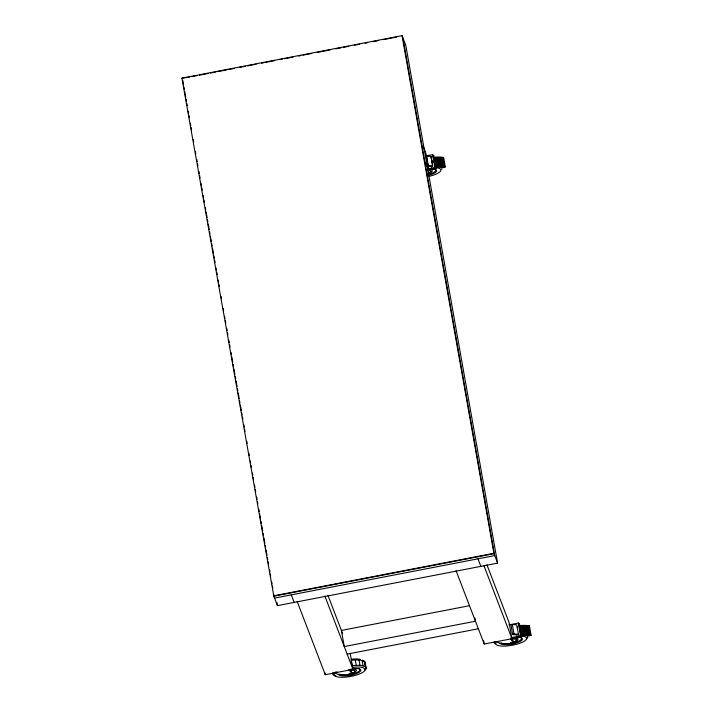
<?xml version="1.0" encoding="UTF-8"?>
<svg xmlns="http://www.w3.org/2000/svg" width="713" height="713" viewBox="0 0 713 713"><rect width="100%" height="100%" fill="white"/><g stroke="black" fill="none" stroke-linecap="round" stroke-linejoin="round"><path stroke-width="1.07" d="M332.704 672.769L332.588 674.061L333.613 675.131L335.716 675.906M348.283 674.739L350.903 675.14A5.472 2.112 72.9 0 1 349.308 674.471L349.254 674.186A1.8 0.508 -10.1 0 1 351.598 673.999L351.714 674.311A5.552 4.893 -67 0 1 348.488 675.3L348.559 674.471L350.056 674.516L348.452 675.006L349.058 675.104M350.992 672.002L350.484 671.708M351.046 660.185L359.022 659.917L364.156 661.12L365.181 662.19L366.019 668.874L364.771 670.291M366.019 668.874L365.181 662.19M441.828 169.311L441.944 168.027L439.511 166.432M494.278 641.575L494.162 642.868L495.196 643.937M509.848 643.67L510.838 642.983L512.478 643.937A1.8 0.508 -10.1 0 1 510.125 644.089M526.346 639.098L527.593 637.672L527.709 636.379L526.684 635.31M348.292 674.721L349.388 674.15M433.656 157.199A22.219 6.239 -10.1 0 1 443.646 157.448L445.322 166.869L443.994 167.555A22.459 6.31 -10.1 0 0 435.135 167.234M516.613 634.891L518.503 634.525L516.72 624.82L512.344 624.508L511.025 625.194L512.692 634.615L517.059 634.926M512.692 634.615L514.02 633.919L518.387 634.231L518.752 635.185M528.092 626.495L529.42 625.809L531.087 635.23L529.768 635.916A22.459 6.31 -10.1 0 0 520.909 635.595M349.156 673.518L349.272 673.482A1.782 0.499 -10.1 0 1 349.718 673.375M350.832 674.837L349.147 675.104M510.971 642.957L509.84 643.581L510.588 643.901M512.629 643.572L509.866 643.705M402.043 35.65L493.966 553.671L273.828 596.184L181.913 78.154L402.043 35.65L405.813 45.472L497.594 563.136L277.464 605.64L273.694 595.818L493.833 553.315L497.594 563.136M189.676 77.04L181.913 78.154M191.859 76.621L197.305 75.569M199.48 75.15L208.205 73.466M210.38 73.047L215.834 71.995M218.009 71.567L226.725 69.883M228.909 69.464L234.354 68.412M239.809 67.361L245.254 66.309M247.438 65.89L256.154 64.206M261.6 63.154L263.783 62.735M265.958 62.316L274.674 60.632M280.129 59.58L282.303 59.152M284.487 58.733L293.203 57.049M298.658 55.997L300.833 55.578M303.016 55.159L311.733 53.475M317.178 52.423L330.262 49.901M335.707 48.84L341.153 47.789M343.336 47.37L348.782 46.318M354.236 45.267L359.682 44.215M365.127 43.163L367.311 42.744M372.756 41.693L378.211 40.641M383.656 39.589L396.731 37.058M426.338 155.915L432.684 154.685L433.789 155.684L433.905 156.361L432.987 155.532L435.019 166.985L436.062 168.482L427.925 170.05M430.839 166.53L432.729 166.165L431.053 156.753M428.602 168.714L434.948 167.484L436.062 168.482M469.323 605.738L341.402 630.435L344.263 646.557L475.464 621.228L474.894 618.002M347.16 654.106L478.361 628.768M508.939 624.891L518.458 623.046L519.563 624.044L519.679 624.713L518.761 623.893L520.793 635.345L521.827 636.843L484.216 644.017L456.088 570.756M511.203 637.689L520.722 635.844L521.827 636.843M519.679 636.557L521.711 636.165M297.152 601.442L325.271 674.703L353.015 669.347L350.154 653.224M366.134 667.582L365.109 666.512L359.976 665.3L351.999 665.577L351.233 661.263M335.306 672.101L337.249 671.976M434.93 157.876L433.789 157.956L435.206 165.96L444.386 166.084L442.96 158.081L439.235 157.805L434.93 157.876L436.347 165.879M520.704 626.237L519.563 626.308L520.98 634.312L530.151 634.445L528.734 626.442L525.009 626.166L520.704 626.237L522.121 634.24M511.747 640.506L512.487 640.613M510.722 643.91L512.424 643.652A1.8 0.508 -10.1 0 0 513.253 642.823L513.298 643.117A1.8 0.508 -10.1 0 1 512.504 643.928A5.472 2.112 72.9 0 1 510.882 643.278L510.838 642.983M426.918 166.254L431.285 166.566L431.65 167.51M349.637 670.149L352.971 673.714A3.208 0.9 -10.1 0 1 351.527 675.086A3.208 0.9 -10.1 0 1 347.463 675.478L338.185 674.4L333.836 672.698M495.357 641.486L499.768 643.206L509.037 644.285A3.208 0.9 -10.1 0 0 513.102 643.884A3.208 0.9 -10.1 0 0 514.545 642.52L510.526 638.331M513.119 642.208L512.897 642.128A1.782 0.499 -10.1 0 0 511.756 642.11M510.651 639L514.545 642.52M348.675 669.846L352.971 673.714M423.112 146.022L425.884 153.242L428.745 169.364L425.973 162.145M486.908 564.749L509.091 622.538L511.952 638.661L483.824 565.4M477.968 558.823L480.865 566.363M327.971 595.444L342.623 633.616M324.887 596.086L353.015 669.347M291.296 594.865L294.193 602.414M527.87 626.335L529.287 634.347M526.96 626.255L528.378 634.267M526.007 626.201L527.424 634.205M527.219 635.515L527.593 637.672M442.096 157.983L443.513 165.986M525.009 626.166L526.426 634.169M441.187 157.903L442.604 165.906M523.975 626.148L525.401 634.151M440.233 157.84L441.65 165.844M522.914 626.157L524.331 634.16M439.235 157.805L440.652 165.808M521.827 626.183L523.244 634.187M438.21 157.787L439.627 165.79M437.14 157.796L438.566 165.799M436.053 157.823L437.47 165.835M518.458 623.046L520.722 635.844M517.29 626.932L517.656 629M432.684 154.685L434.948 167.484M431.704 159.605L432.069 161.673M512.344 624.508L514.02 633.919M402.916 37.923L494.706 555.587L274.567 598.1L273.979 594.802M510.062 644.097A1.8 0.508 -10.1 0 1 510.891 643.278A1.8 0.508 -10.1 0 1 513.298 643.117A5.552 4.893 -67 0 1 510.071 644.097L513.244 642.823A1.8 0.508 -10.1 0 0 510.865 642.983M483.637 640.791L484.216 644.017M364.156 661.12L365.109 666.512M362.052 660.345L363.006 665.737M359.022 659.917L359.976 665.3M355.27 659.864L356.224 665.247M347.338 674.81L347.463 675.478M324.896 672.555L325.271 674.703M276.876 602.351L277.464 605.64M182.786 80.426L183.562 84.82M183.945 87.013L184.337 89.205M184.729 91.398L185.701 96.879M186.084 99.071L186.476 101.273M186.868 103.465L187.252 105.658M188.223 111.139L188.615 113.331M189.007 115.524L189.391 117.716M190.362 123.206L190.754 125.399M191.146 127.591L191.53 129.784M193.285 139.659L193.669 141.851M195.424 151.717L195.808 153.91M196.779 159.4L197.171 161.593M197.563 163.785L197.947 165.977M198.918 171.459L199.31 173.651M199.702 175.844L200.086 178.045M201.057 183.526L201.449 185.719M201.841 187.911L202.225 190.104M203.205 195.585L203.588 197.786M203.98 199.979L204.364 202.171M205.344 207.652L205.727 209.845M206.119 212.037L207.091 217.527M207.483 219.72L207.866 221.912M208.258 224.105L209.23 229.586M209.622 231.778L210.005 233.971M210.397 236.172L211.369 241.654M211.761 243.846L212.144 246.038M212.536 248.231L213.508 253.721M213.9 255.914L214.283 258.106M214.675 260.298L215.059 262.491M216.039 267.972L216.422 270.165M216.814 272.357L217.198 274.558M218.178 280.04L218.561 282.232M218.953 284.425L219.337 286.617M221.092 296.492L221.476 298.685M223.231 308.551L223.615 310.743M224.595 316.233L224.978 318.426M225.37 320.618L225.754 322.811M226.734 328.292L227.117 330.493M227.509 332.686L227.893 334.878M228.873 340.359L229.256 342.552M229.648 344.744L230.032 346.937M231.012 352.427L231.395 354.619M231.787 356.812L232.759 362.293M233.151 364.486L233.534 366.678M233.926 368.879L234.898 374.361M235.29 376.553L235.673 378.746M236.065 380.938L237.037 386.419M237.429 388.621L237.812 390.813M238.204 393.006L239.176 398.487M239.568 400.679L239.951 402.872M240.343 405.064L241.315 410.554M241.707 412.747L242.09 414.939M242.482 417.132L242.866 419.324M243.846 424.805L244.229 427.007M244.621 429.199L245.005 431.392M246.76 441.258L247.144 443.45M248.899 453.325L249.283 455.518M250.263 460.999L250.646 463.192M251.038 465.393L251.422 467.585M252.402 473.067L252.785 475.259M253.177 477.452L253.561 479.644M254.541 485.134L254.924 487.327M255.316 489.519L255.7 491.712M256.68 497.193L257.063 499.385M257.455 501.578L257.839 503.779M258.819 509.26L259.202 511.453M259.594 513.645L260.566 519.126M260.958 521.328L261.341 523.52M261.733 525.713L262.705 531.194M263.097 533.386L263.48 535.579M263.872 537.771L264.844 543.261M265.236 545.454L265.619 547.646M266.011 549.839L266.983 555.32M267.375 557.513L267.758 559.714M268.15 561.906L268.534 564.099M269.514 569.58L269.897 571.773M270.289 573.965L270.673 576.157M271.653 581.648L272.036 583.84M272.428 586.033L272.812 588.225M514.43 641.843A3.208 0.9 -10.1 0 1 514.367 642.556M511.809 643.509A3.208 0.9 -10.1 0 1 510.187 643.696M519.429 625.559A22.219 6.239 -10.1 0 1 529.42 625.809M519.929 635.069A22.219 6.239 -10.1 0 1 531.087 635.23M519.59 637.119A10.695 3.004 -10.1 0 1 514.839 642.529M508.512 643.67A10.695 3.004 -10.1 0 1 501.221 642.992M513.921 637.975A7.13 2.005 -10.1 0 1 515.187 641.272M516.631 637.244A11.408 3.2 -10.1 0 1 517.388 642.671A11.408 3.2 -10.1 0 1 500 643.135M510.588 639.427A5.757 1.622 -10.1 0 1 516.47 639.516A5.757 1.622 -10.1 0 1 514.501 641.753M520.909 635.916A15.686 4.403 -10.1 0 1 516.72 644.24A15.686 4.403 -10.1 0 1 495.909 642.761M351.598 673.999A1.8 0.508 -10.1 0 1 351.126 674.756M352.855 673.045A3.208 0.9 -10.1 0 1 352.783 673.749M352.356 674.026A3.208 0.9 -10.1 0 1 351.759 674.293M349.406 674.837A3.208 0.9 -10.1 0 1 347.908 674.89M359.325 668.803A10.695 3.004 -10.1 0 1 353.256 673.723M346.937 674.863A10.695 3.004 -10.1 0 1 339.638 674.186M350.582 669.311A7.13 2.005 -10.1 0 1 356.313 669.908A7.13 2.005 -10.1 0 1 353.612 672.466M352.32 668.571A11.408 3.2 -10.1 0 1 360.751 670.764A11.408 3.2 -10.1 0 1 349.468 675.443A11.408 3.2 -10.1 0 1 338.417 674.329M350.475 670.398A5.757 1.622 -10.1 0 1 355.234 671.076A5.757 1.622 -10.1 0 1 351.625 673.366M353.006 667.252A15.686 4.403 -10.1 0 1 364.423 671.022A15.686 4.403 -10.1 0 1 344.245 677.234A15.686 4.403 -10.1 0 1 335.475 672.653M351.58 659.168A15.686 4.403 -10.1 0 1 360.68 659.418M362.605 660.131A15.686 4.403 -10.1 0 1 363.541 661.111M428.165 174.471A3.208 0.9 -10.1 0 0 428.656 173.491L428.771 174.159A3.208 0.9 -10.1 0 1 428.281 175.148M435.322 166.61A22.219 6.239 -10.1 0 1 445.322 166.869M433.816 168.758A10.695 3.004 -10.1 0 1 429.066 174.168M428.148 169.614A7.13 2.005 -10.1 0 1 432.31 170.844A7.13 2.005 -10.1 0 1 427.8 173.428M430.857 168.883A11.408 3.2 -10.1 0 1 436.623 171.013A11.408 3.2 -10.1 0 1 429.431 174.988M427.702 170.737A5.757 1.622 -10.1 0 1 431.044 171.521A5.757 1.622 -10.1 0 1 428.727 173.393M435.135 167.555A15.686 4.403 -10.1 0 1 440.482 171.138A15.686 4.403 -10.1 0 1 429.012 176.369M430.946 156.459L426.579 156.147L428.246 165.568L432.613 165.871L430.946 156.459M349.138 675.389A1.8 0.508 -10.1 0 0 351.901 674.543A1.8 0.508 -10.1 0 0 349.343 674.462A1.8 0.508 -10.1 0 0 349.138 675.389"/></g></svg>
